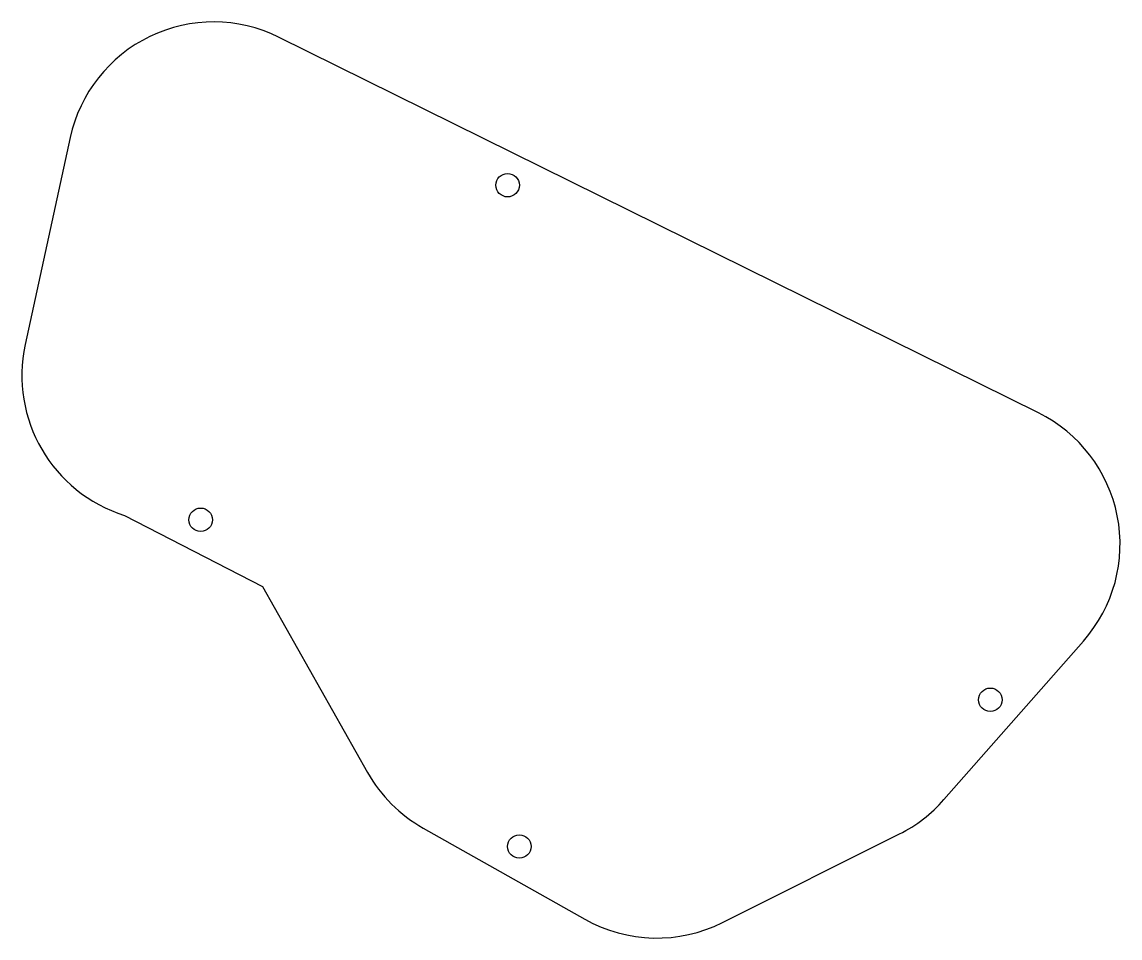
# Model space of a CAD drawing. Header units: millimetres. Extents: x -196 to -47, y -75 to 50.
import ezdxf

# ---------------------------------------------------------------- set-up
doc = ezdxf.new("R2010")
doc.units = ezdxf.units.MM
doc.layers.get('0').update_dxf_attribs({"linetype": 'CONTINUOUS'})

msp = doc.modelspace()

# ---------------------------------------------------------------- linework, layer by layer
msp.add_lwpolyline([(-189.75, 34.07), (-195.88, 5.81, 0.387685), (-182.34, -17.51), (-163.55, -27.18), (-149.19, -52.59, 0.136566), (-141.6, -60.17), (-119.57, -72.59, 0.24947), (-100.78, -73.06), (-76.65, -60.97, 0.096568), (-70.59, -56.29), (-51.55, -34.64, 0.493172), (-57.7, -3.51), (-161.34, 47.76, 0.488215)], format="xyb", close=True)
for centre in [(-130.1, 27.56), (-171.96, -18.1), (-64.26, -42.66), (-128.5, -62.68)]:
    msp.add_circle(centre, 1.6)

doc.saveas('drawing.dxf')
